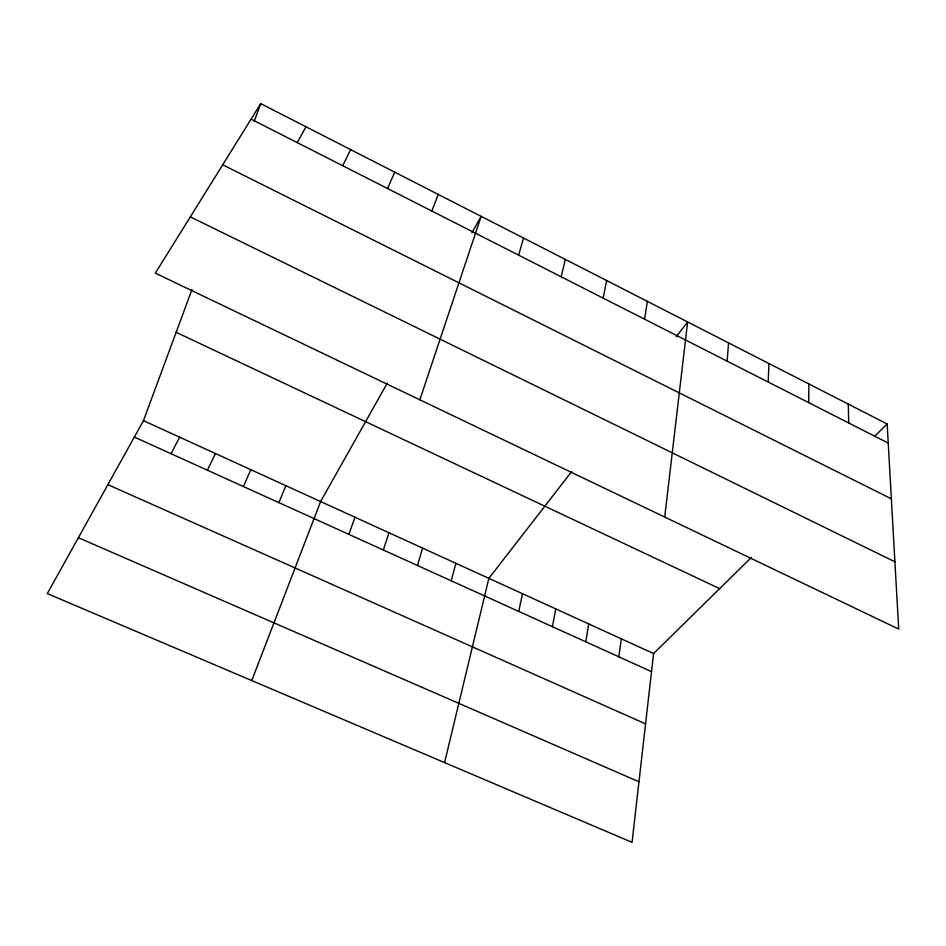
<?xml version="1.0" encoding="UTF-8"?>
<svg xmlns="http://www.w3.org/2000/svg" width="946" height="946" viewBox="0 0 946 946"><rect width="100%" height="100%" fill="white"/><g stroke="black" fill="none" stroke-linecap="round" stroke-linejoin="round"><path stroke-width="1.42" d="M808.712 402.629L808.865 383.958M768.176 382.03L768.968 363.56M727.119 361.147L728.562 342.89M751.349 557.466L653.591 653.556L632.058 842.354L47.3 593.591L143.461 420.674L191.979 289.523M664.719 517.06L687.624 321.959L676.213 336.681M618.838 656.808L621.309 638.822M644.593 319.204L647.383 301.372M585.811 641.826L588.708 623.934M552.429 626.69L555.763 608.905M603.146 298.132L606.623 280.536M518.715 611.4L522.488 593.71M561.155 276.788L565.341 259.417M444.585 762.594L488.869 578.361L571.751 471.439M451.218 580.785L455.901 563.308M518.621 255.16L523.516 238.037M417.458 565.483L422.59 548.101M383.355 550.004L388.948 532.74M419.847 399.803L481.147 216.362L471.877 232.834M348.897 534.384L354.963 517.226M254.202 121.313L260.741 103.646L887.147 423.985L898.7 629.09L155.321 273.146L260.741 103.646M431.825 211.029L438.223 194.415M251.766 680.576L320.623 501.546L387.304 383.083M278.881 502.622L285.929 485.712M387.553 188.526L394.73 172.172M243.311 486.504L250.867 469.701M207.375 470.197L215.44 453.536M342.677 165.716L350.659 149.634M171.06 453.725L179.645 437.194M297.198 142.598L305.996 126.799M874.837 436.082L887.147 423.985M78.376 537.718L638.964 781.774M107.879 484.671L645.574 723.891M134.344 437.076L651.522 671.636M143.461 420.674L653.591 653.556M176.145 332.318L719.634 588.637M190.312 216.882L894.904 561.806M222.7 164.805L891.357 498.826M251.092 119.149L888.211 443.047M848.255 404.096L848.716 422.968"/></g></svg>
